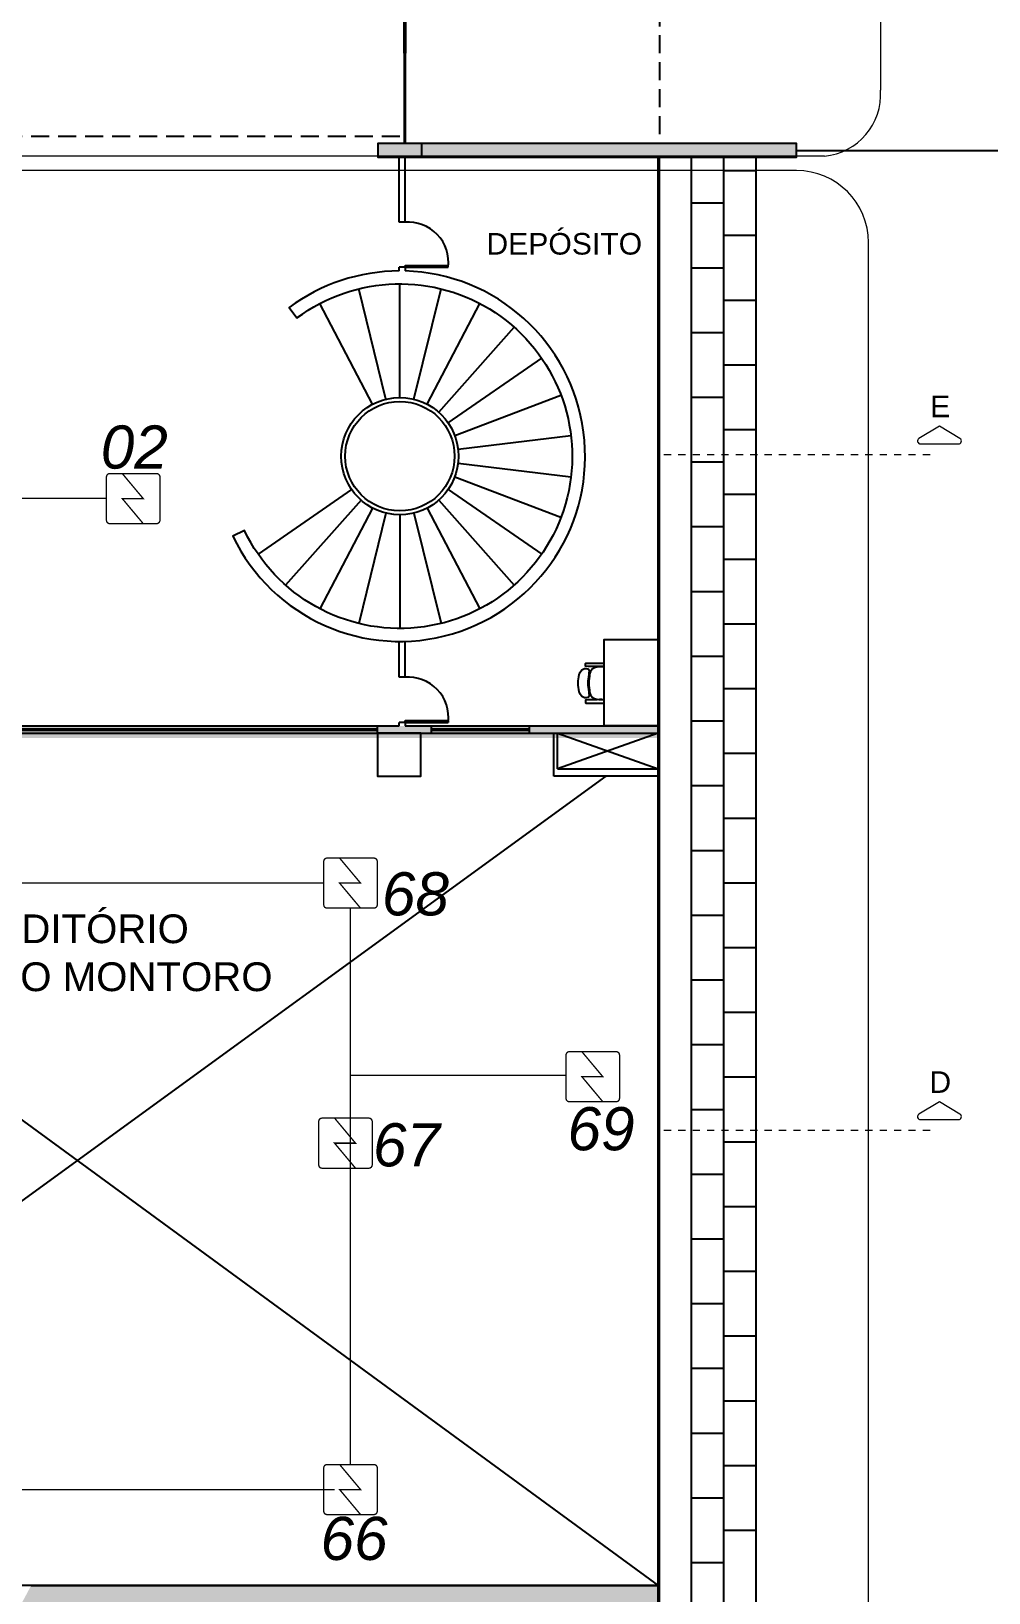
# Model space of a CAD drawing. Header units: metres. Extents: x -331 to 2982, y 362 to 2539.
# Drawn here: x 861.58 to 874.9, y 1275.92 to 1297.63 of the extents above; entities that cross this region are included whole.
import ezdxf
from ezdxf.enums import TextEntityAlignment as Align

# ---------------------------------------------------------------- set-up
doc = ezdxf.new("R2010")
doc.units = ezdxf.units.M
doc.linetypes.add('DASHDOT', pattern=[1, 0.5, -0.25, 0, -0.25])
doc.linetypes.add('DASHED2', pattern=[0.375, 0.25, -0.125])
doc.layers.add('_salas', color=251, linetype='Continuous', plot=False)
for name, color, linetype in [('ALV', 251, 'Continuous'), ('CX', 251, 'Continuous'), ('Det', 251, 'Continuous'), ('DET. FUMAÇA', 1, 'Continuous'), ('Div', 251, 'Continuous'), ('Est', 251, 'Continuous'), ('Mob', 251, 'Continuous'), ('Pis', 251, 'Continuous'), ('Proj', 251, 'DASHED2'), ('Texto_Salas', 251, 'Continuous'), ('vid', 251, 'Continuous'), ('vis', 251, 'Continuous')]:
    doc.layers.add(name, color=color, linetype=linetype)
doc.layers.add('LCorte', color=251, linetype='Continuous', lineweight=20)
doc.styles.add('ARIAL', font='arial.ttf')
doc.styles.add('DESTAQUE', font='arial.ttf', dxfattribs={"height": 0.4})
doc.styles.get("Standard").update_dxf_attribs({"font": 'arial.ttf', "height": 0.3})
doc.styles.add('X3G_ENTITY_14169A03', font='arial.ttf', dxfattribs={"height": 0.6})
doc.styles.add('X3G_ENTITY_14169A13', font='arial.ttf', dxfattribs={"height": 0.6})
doc.styles.add('X3G_ENTITY_14169A1B', font='arial.ttf', dxfattribs={"height": 0.6})
doc.styles.add('X3G_ENTITY_14169A2B', font='arial.ttf', dxfattribs={"height": 0.6})
doc.styles.add('X3G_ENTITY_14169FF2', font='arial.ttf', dxfattribs={"height": 0.6})

# ---------------------------------------------------------------- blocks, each defined once
blk = doc.blocks.new('Detector de fumaça')
at = {"layer": 'DET. FUMAÇA', "linetype": 'Continuous', "lineweight": 15, "const_width": 0.0187}
blk.add_lwpolyline([(774.599, 539.816), (775.249, 539.816, -0.414214), (775.296, 539.769), (775.296, 539.167, -0.414214), (775.249, 539.12), (774.599, 539.12, -0.414214), (774.553, 539.167), (774.553, 539.769, -0.414214)], format="xyb", close=True, dxfattribs=at)
blk.add_lwpolyline([(774.773, 539.816), (775.064, 539.468), (774.773, 539.468), (775.064, 539.12)], dxfattribs=at)

msp = doc.modelspace()

# ---------------------------------------------------------------- hatches: boundary and pattern name
at = {"layer": '_salas', "transparency": 33554559}
h = msp.add_hatch(color=256, dxfattribs=at)
h.dxf.hatch_style = 1
h.paths.add_polyline_path([(872.219, 1296.071), (866.409, 1296.071), (866.409, 1295.871), (872.219, 1295.871)])
h.paths.add_polyline_path([(859.709, 1303.771), (859.309, 1303.771), (859.309, 1303.371), (859.709, 1303.371)])
h.paths.add_polyline_path([(859.709, 1296.171), (859.309, 1296.171), (859.309, 1295.771), (859.709, 1295.771)])
h = msp.add_hatch(color=256, dxfattribs=at)
h.dxf.hatch_style = 1
h.paths.add_polyline_path([(849.559, 1275.921), (851.959, 1275.921), (854.099, 1275.921), (854.099, 1276.021), (854.099, 1287.801), (870.319, 1287.801), (870.319, 1287.971), (866.699, 1287.971), (849.559, 1287.971), (849.559, 1287.543)])
h = msp.add_hatch(color=256, dxfattribs=at)
h.dxf.hatch_style = 1
h.paths.add_polyline_path([(845.258, 1260.671), (806.008, 1260.671), (806.008, 1266.721), (806.008, 1269.471), (801.118, 1269.471), (801.118, 1266.371), (801.118, 1258.571), (794.808, 1258.571), (794.808, 1266.371), (794.808, 1266.521), (794.608, 1266.521), (794.608, 1250.721), (794.808, 1250.721), (794.808, 1252.511), (870.318, 1252.511), (870.318, 1276.021), (861.583, 1276.021), (861.529, 1275.921), (859.578, 1272.271), (857.358, 1272.271), (851.958, 1272.271), (849.558, 1272.271), (849.558, 1263.221), (850.458, 1263.221), (850.458, 1255.977), (849.233, 1255.977), (849.233, 1256.871), (849.583, 1256.871), (849.583, 1256.971), (846.033, 1256.971), (846.033, 1256.871), (846.383, 1256.871), (846.383, 1255.977), (845.258, 1255.977)])

# ---------------------------------------------------------------- linework, layer by layer
at = {"layer": 'ALV', "color": 251}
for p, q in [((866.699, 1294.973), (866.699, 1295.871)), ((866.78, 1294.973), (866.78, 1295.871)), ((866.78, 1294.973), (866.699, 1294.973)), ((866.699, 1294.296), (866.699, 1294.346)), ((866.78, 1294.346), (866.699, 1294.346)), ((866.78, 1294.346), (866.78, 1294.295)), ((866.699, 1288.648), (866.699, 1289.146)), ((866.78, 1288.648), (866.78, 1289.147)), ((866.78, 1288.648), (866.699, 1288.648)), ((866.699, 1287.971), (866.699, 1288.021)), ((866.78, 1288.021), (866.699, 1288.021)), ((866.78, 1288.021), (866.78, 1287.971)), ((866.78, 1287.971), (866.999, 1287.971)), ((866.78, 1287.971), (866.999, 1287.971))]:
    msp.add_line(p, q, dxfattribs=at)
at = {"layer": 'ALV', "color": 251, "ltscale": 0.8}
for p, q in [((866.399, 1287.971), (866.699, 1287.971)), ((866.399, 1287.871), (866.399, 1287.971)), ((866.78, 1287.971), (867.149, 1287.971)), ((867.149, 1287.871), (867.149, 1287.971)), ((868.509, 1287.971), (870.299, 1287.971)), ((868.509, 1287.871), (868.509, 1287.971)), ((866.399, 1287.871), (867.149, 1287.871)), ((868.509, 1287.871), (870.299, 1287.871)), ((870.299, 1276.021), (850.509, 1276.021)), ((861.584, 1276.021), (870.299, 1276.021))]:
    msp.add_line(p, q, dxfattribs=at)
msp.add_lwpolyline([(866.409, 1296.071), (872.219, 1296.071), (872.219, 1295.871), (866.409, 1295.871)], close=True, dxfattribs=at)
msp.add_lwpolyline([(866.699, 1294.296, 0.160486), (865.17, 1293.786), (865.278, 1293.642, -2.788173), (864.549, 1290.686), (864.387, 1290.608, 1.782198), (866.78, 1294.295, 1.782198)], format="xyb", dxfattribs=at)
at = {"layer": 'CX', "color": 251}
for p, q in [((866.78, 1294.373), (867.38, 1294.373)), ((866.78, 1294.346), (866.78, 1294.373)), ((866.78, 1294.346), (866.78, 1294.373)), ((866.78, 1294.346), (867.38, 1294.346)), ((866.78, 1294.346), (867.38, 1294.346)), ((867.38, 1294.346), (867.38, 1294.373)), ((859.809, 1287.971), (866.399, 1287.971)), ((866.78, 1288.048), (867.38, 1288.048)), ((866.78, 1288.021), (866.78, 1288.048)), ((866.78, 1288.021), (867.38, 1288.021)), ((866.78, 1288.021), (867.38, 1288.021)), ((867.149, 1287.971), (868.509, 1287.971)), ((867.38, 1288.048), (867.38, 1288.021)), ((859.809, 1287.871), (866.399, 1287.871)), ((867.149, 1287.871), (868.509, 1287.871))]:
    msp.add_line(p, q, dxfattribs=at)
for centre in [(866.825, 1294.416), (866.825, 1288.091)]:
    msp.add_arc(centre, 0.559, 352.8356, 94.6736, dxfattribs=at)
at = {"layer": 'Det', "color": 251}
for p, q in [((870.759, 1295.871), (870.759, 1252.071)), ((871.209, 1295.871), (871.209, 1251.621)), ((871.209, 1295.691), (871.659, 1295.691)), ((871.659, 1295.871), (871.659, 1251.621)), ((870.759, 1295.241), (871.209, 1295.241)), ((870.759, 1294.791), (870.759, 1294.791)), ((871.209, 1294.791), (871.659, 1294.791)), ((870.759, 1294.341), (871.209, 1294.341)), ((870.759, 1293.891), (870.759, 1293.891)), ((871.209, 1293.891), (871.659, 1293.891)), ((870.759, 1293.441), (871.209, 1293.441)), ((870.759, 1292.991), (870.759, 1292.991)), ((871.209, 1292.991), (871.659, 1292.991)), ((870.759, 1292.541), (871.209, 1292.541)), ((870.759, 1292.091), (870.759, 1292.091)), ((871.209, 1292.091), (871.659, 1292.091)), ((870.759, 1291.641), (871.209, 1291.641)), ((870.759, 1291.191), (870.759, 1291.191)), ((871.209, 1291.191), (871.659, 1291.191)), ((870.759, 1290.741), (871.209, 1290.741)), ((870.759, 1290.291), (870.759, 1290.291)), ((871.209, 1290.291), (871.659, 1290.291)), ((870.759, 1289.841), (871.209, 1289.841)), ((870.759, 1289.391), (870.759, 1289.391)), ((871.209, 1289.391), (871.659, 1289.391)), ((870.759, 1288.941), (871.209, 1288.941)), ((870.759, 1288.491), (870.759, 1288.491)), ((871.209, 1288.491), (871.659, 1288.491)), ((870.759, 1288.041), (871.209, 1288.041)), ((854.099, 1287.871), (870.299, 1276.021)), ((868.899, 1287.871), (870.299, 1287.374)), ((870.299, 1287.871), (868.899, 1287.374)), ((870.759, 1287.591), (870.759, 1287.591)), ((871.209, 1287.591), (871.659, 1287.591)), ((869.574, 1287.274), (854.099, 1276.021)), ((870.759, 1287.141), (871.209, 1287.141)), ((870.759, 1286.691), (870.759, 1286.691)), ((871.209, 1286.691), (871.659, 1286.691)), ((870.759, 1286.241), (871.209, 1286.241)), ((870.759, 1285.791), (870.759, 1285.791)), ((871.209, 1285.791), (871.659, 1285.791)), ((870.759, 1285.341), (871.209, 1285.341)), ((870.759, 1284.891), (870.759, 1284.891)), ((871.209, 1284.891), (871.659, 1284.891)), ((870.759, 1284.441), (871.209, 1284.441)), ((870.759, 1283.991), (870.759, 1283.991)), ((871.209, 1283.991), (871.659, 1283.991)), ((870.759, 1283.541), (871.209, 1283.541)), ((870.759, 1283.091), (870.759, 1283.091)), ((871.209, 1283.091), (871.659, 1283.091)), ((870.759, 1282.641), (871.209, 1282.641)), ((870.759, 1282.191), (870.759, 1282.191)), ((871.209, 1282.191), (871.659, 1282.191)), ((870.759, 1281.741), (871.209, 1281.741)), ((870.759, 1281.291), (870.759, 1281.291)), ((871.209, 1281.291), (871.659, 1281.291)), ((870.759, 1280.841), (871.209, 1280.841)), ((870.759, 1280.391), (870.759, 1280.391)), ((871.209, 1280.391), (871.659, 1280.391)), ((870.759, 1279.941), (871.209, 1279.941)), ((870.759, 1279.491), (870.759, 1279.491)), ((871.209, 1279.491), (871.659, 1279.491)), ((870.759, 1279.041), (871.209, 1279.041)), ((870.759, 1278.591), (870.759, 1278.591)), ((871.209, 1278.591), (871.659, 1278.591)), ((870.759, 1278.141), (871.209, 1278.141)), ((870.759, 1277.691), (870.759, 1277.691)), ((871.209, 1277.691), (871.659, 1277.691)), ((870.759, 1277.241), (871.209, 1277.241)), ((870.759, 1276.791), (870.759, 1276.791)), ((871.209, 1276.791), (871.659, 1276.791)), ((870.759, 1276.341), (871.209, 1276.341))]:
    msp.add_line(p, q, dxfattribs=at)
at = {"layer": 'Div', "color": 230, "linetype": 'Continuous', "lineweight": 0}
for p, q in [((873.39, 1314.437), (873.39, 1296.807)), ((872.61, 1295.893), (776.3, 1295.891)), ((872.223, 1295.691), (776.303, 1295.691)), ((873.223, 1251.24), (873.223, 1294.691))]:
    msp.add_line(p, q, dxfattribs=at)
at = {"layer": 'Div', "color": 150, "linetype": 'Continuous', "lineweight": 0}
for p, q in [((862.63, 1291.131), (855.139, 1291.131)), ((865.651, 1285.786), (857.883, 1285.786)), ((866.022, 1277.704), (866.022, 1285.438)), ((869.019, 1283.11), (866.022, 1283.11)), ((851.566, 1277.356), (865.802, 1277.356))]:
    msp.add_line(p, q, dxfattribs=at)
at = {"layer": 'Div', "lineweight": 0}
for p, q in [((868.849, 1287.274), (868.849, 1287.871)), ((868.899, 1287.374), (868.899, 1287.871)), ((870.299, 1287.274), (868.849, 1287.274)), ((868.899, 1287.374), (870.299, 1287.374))]:
    msp.add_line(p, q, dxfattribs=at)
at = {"layer": 'Div', "color": 251}
for p, q in [((868.849, 1287.274), (868.849, 1287.871)), ((868.899, 1287.374), (868.899, 1287.871)), ((870.299, 1287.274), (868.849, 1287.274)), ((868.899, 1287.374), (870.299, 1287.374))]:
    msp.add_line(p, q, dxfattribs=at)
at = {"layer": 'Div', "color": 230, "linetype": 'Continuous', "lineweight": 0}
for centre, radius, start, end in [((872.534, 1296.748), 0.858, 275.0874, 3.982), ((872.223, 1294.691), 1, 0, 90)]:
    msp.add_arc(centre, radius, start, end, dxfattribs=at)
at = {"layer": 'Est', "color": 251}
msp.add_lwpolyline([(866.409, 1295.871), (866.409, 1296.071), (867.009, 1296.071), (867.009, 1295.871)], close=True, dxfattribs=at)
at = {"layer": 'Est', "color": 251, "ltscale": 0.8}
msp.add_lwpolyline([(866.999, 1287.871), (866.399, 1287.871), (866.399, 1287.271), (866.999, 1287.271)], close=True, dxfattribs=at)
at = {"layer": 'LCorte', "color": 251, "linetype": 'DASHDOT', "ltscale": 0.005}
for p, q in [((870.379, 1291.744), (874.152, 1291.744)), ((870.379, 1282.351), (874.152, 1282.351))]:
    msp.add_line(p, q, dxfattribs=at)
at = {"layer": 'LCorte', "color": 251}
for points in [[(874.21, 1292.138), (873.925, 1291.967, 0.760667), (873.946, 1291.891), (874.473, 1291.891, 0.760667), (874.495, 1291.967), (874.21, 1292.138)], [(874.21, 1282.745), (873.925, 1282.575, 0.760667), (873.946, 1282.498), (874.473, 1282.498, 0.760667), (874.495, 1282.575), (874.21, 1282.745)]]:
    msp.add_lwpolyline(points, format="xyb", dxfattribs=at)
at = {"layer": 'Mob', "color": 251, "extrusion": (2.44921e-16, 1, 0)}
for p, q in [((869.405, 1288.775), (869.405, 1288.797)), ((869.472, 1288.791), (869.472, 1288.796)), ((869.405, 1288.335), (869.405, 1288.356)), ((869.472, 1288.336), (869.472, 1288.34))]:
    msp.add_line(p, q, dxfattribs=at)
at = {"layer": 'Mob', "color": 251}
for p, q in [((869.338, 1288.592), (869.323, 1288.592)), ((869.338, 1288.539), (869.323, 1288.539)), ((866.78, 1288.021), (866.78, 1288.048))]:
    msp.add_line(p, q, dxfattribs=at)
msp.add_lwpolyline([(870.299, 1287.971), (869.549, 1287.971), (869.549, 1289.171), (870.299, 1289.171)], close=True, dxfattribs=at)
msp.add_lwpolyline([(869.334, 1288.446, -0.033576), (869.34, 1288.396, -0.217122), (869.331, 1288.371, -0.129112), (869.309, 1288.363), (869.275, 1288.363, -0.119811), (869.239, 1288.38, -0.114), (869.202, 1288.446, -0.068868), (869.187, 1288.566, -0.068868), (869.202, 1288.685, -0.114), (869.239, 1288.752, -0.119811), (869.275, 1288.768), (869.309, 1288.768, -0.129112), (869.331, 1288.76, -0.217122), (869.34, 1288.735, -0.033576), (869.334, 1288.685, 0.045772), (869.323, 1288.566, 0.045772)], format="xyb", close=True, dxfattribs=at)
for points in [[(869.549, 1288.796, -0.017447), (869.295, 1288.801, -0.400079), (869.288, 1288.809), (869.288, 1288.835, -0.400108), (869.296, 1288.843, -0.017444), (869.549, 1288.844, -0.017444)], [(869.549, 1288.795, 0.021997), (869.449, 1288.789, 0.340817), (869.347, 1288.692, 0.077917), (869.347, 1288.439, 0.340817), (869.449, 1288.342, 0.021997), (869.549, 1288.337, 0.021997)], [(869.549, 1288.336, 0.017447), (869.295, 1288.33, 0.400079), (869.288, 1288.322), (869.288, 1288.296, 0.400108), (869.296, 1288.288, 0.017444), (869.549, 1288.287, 0.017444)]]:
    msp.add_lwpolyline(points, format="xyb", dxfattribs=at)
at = {"layer": 'Pis', "color": 251, "ltscale": 0.8}
for p, q in [((872.219, 1295.971), (898.98, 1295.971)), ((866.514, 1292.512), (866.136, 1294.046)), ((866.709, 1292.536), (866.709, 1294.116)), ((866.904, 1292.512), (867.282, 1294.046)), ((866.33, 1292.443), (865.596, 1293.842)), ((867.088, 1292.443), (867.822, 1293.842)), ((867.249, 1292.331), (868.297, 1293.514)), ((867.38, 1292.184), (868.68, 1293.082)), ((867.471, 1292.01), (868.948, 1292.57)), ((867.518, 1291.819), (869.087, 1292.01)), ((867.518, 1291.623), (869.087, 1291.432)), ((867.471, 1291.432), (868.948, 1290.872)), ((866.038, 1291.258), (864.738, 1290.361)), ((867.38, 1291.258), (868.68, 1290.361)), ((866.169, 1291.111), (865.121, 1289.928)), ((866.33, 1290.999), (865.596, 1289.6)), ((866.514, 1290.93), (866.136, 1289.396)), ((866.904, 1290.93), (867.282, 1289.396)), ((867.088, 1290.999), (867.822, 1289.6)), ((867.249, 1291.111), (868.297, 1289.928)), ((866.709, 1290.906), (866.709, 1289.326))]:
    msp.add_line(p, q, dxfattribs=at)
at = {"layer": 'Proj', "color": 251}
for p, q in [((870.319, 1303.571), (870.319, 1296.071)), ((859.709, 1296.171), (866.789, 1296.171))]:
    msp.add_line(p, q, dxfattribs=at)
at = {"layer": 'vid', "color": 251}
for p, q in [((870.299, 1252.531), (870.299, 1295.871)), ((870.319, 1252.511), (870.319, 1295.871))]:
    msp.add_line(p, q, dxfattribs=at)
at = {"layer": 'vid', "color": 251, "ltscale": 0.8}
for p, q in [((859.809, 1287.931), (866.399, 1287.931)), ((859.809, 1287.911), (866.399, 1287.911)), ((867.149, 1287.931), (868.509, 1287.931)), ((867.149, 1287.911), (868.509, 1287.911))]:
    msp.add_line(p, q, dxfattribs=at)
at = {"layer": 'vid', "color": 251}
for points in [[(866.769, 1297.321), (866.769, 1298.571), (866.789, 1298.571), (866.789, 1297.321)], [(866.769, 1297.321), (866.769, 1296.071), (866.789, 1296.071), (866.789, 1297.321)]]:
    msp.add_lwpolyline(points, close=True, dxfattribs=at)
at = {"layer": 'vis', "color": 251, "ltscale": 0.8}
for radius in [0.815, 0.76]:
    msp.add_circle((866.709, 1291.721), radius, dxfattribs=at)

# ---------------------------------------------------------------- block references
at = {"layer": 'DET. FUMAÇA', "linetype": 'Continuous', "lineweight": 0}
for p in [(88.077, 751.663), (91.098, 746.318), (94.466, 743.627), (91.028, 742.703), (91.098, 737.888)]:
    msp.add_blockref('Detector de fumaça', p, dxfattribs=at)

# ---------------------------------------------------------------- texts
at = {"layer": 'Div', "color": 5, "linetype": 'Continuous', "lineweight": 0, "true_color": 0x0000ff, "char_height": 0.6, "attachment_point": 1}
for s, insert, style in [('{\\fArial|b0|i1|c0|p34;02}', (862.551, 1292.148), 'X3G_ENTITY_14169FF2'), ('{\\fArial|b0|i1|c0|p34;68}', (866.459, 1285.937), 'X3G_ENTITY_14169A1B'), ('{\\fArial|b0|i1|c0|p34;69}', (869.039, 1282.672), 'X3G_ENTITY_14169A2B'), ('{\\fArial|b0|i1|c0|p34;67}', (866.335, 1282.448), 'X3G_ENTITY_14169A13'), ('{\\fArial|b0|i1|c0|p34;66}', (865.606, 1276.977), 'X3G_ENTITY_14169A03')]:
    msp.add_mtext_dynamic_manual_height_columns(s, width=13.3188, gutter_width=2.5, heights=[0], dxfattribs=dict(at, insert=insert, style=style))
at = {"layer": 'LCorte', "color": 251, "style": 'ARIAL'}
for tag, p in [('E', (874.221, 1292.413)), ('D', (874.221, 1283.02))]:
    msp.add_attdef(tag, text='A', height=0.3, dxfattribs=at).set_placement(p, align=Align.MIDDLE_CENTER)
at = {"layer": 'Texto_Salas', "color": 251, "insert": (868.994, 1294.519), "char_height": 0.3, "width": 2.2626, "attachment_point": 8, "style": 'DESTAQUE'}
msp.add_mtext('DEPÓSITO', dxfattribs=at)
at = {"layer": 'Texto_Salas', "color": 251, "linetype": 'Continuous', "lineweight": 15, "insert": (862.223, 1284.815), "char_height": 0.4, "attachment_point": 5}
msp.add_mtext_dynamic_manual_height_columns('AUDITÓRIO FRANCO MONTORO', width=5.43856, gutter_width=2.5, heights=[0], dxfattribs=at)

doc.saveas('drawing.dxf')
